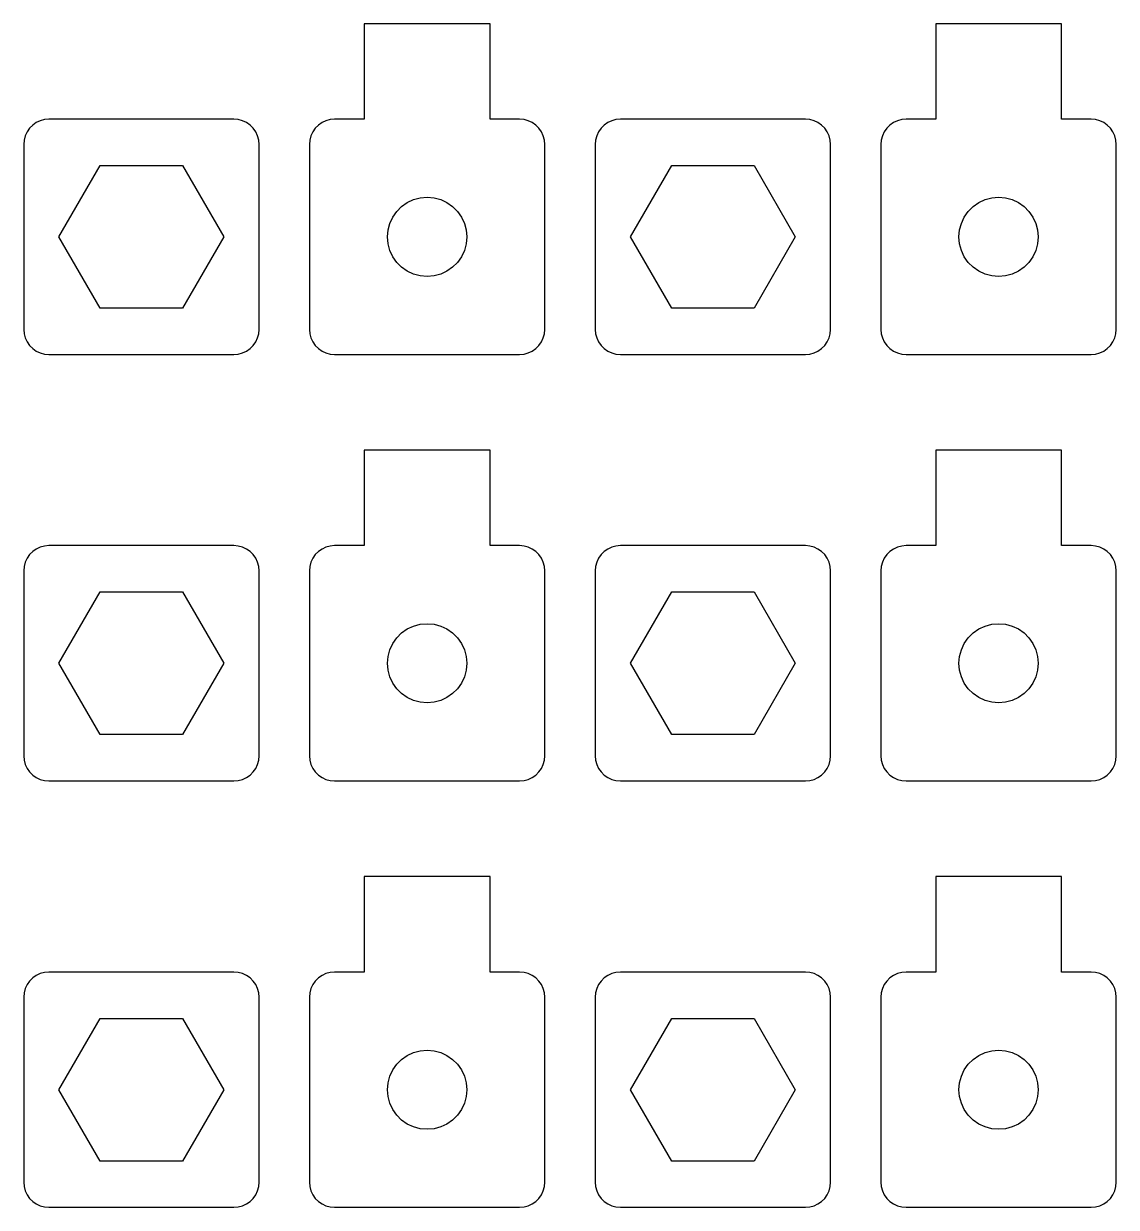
# Model space of a CAD drawing. Header units: metres. Extents: x -55 to 408, y -340 to 55.
# Drawn here: x -8.71 to 34.71, y -256.06 to -209 of the extents above; entities that cross this region are included whole.
import ezdxf

# ---------------------------------------------------------------- set-up
doc = ezdxf.new("R2010")
doc.units = ezdxf.units.M

msp = doc.modelspace()

# ---------------------------------------------------------------- linework, layer by layer
for p, q in [((9.82346, -209), (4.82346, -209)), ((4.82346, -209), (4.82346, -212.8)), ((9.82346, -212.8), (9.82346, -209)), ((32.5296, -209), (27.5296, -209)), ((27.5296, -209), (27.5296, -212.8)), ((32.5296, -212.8), (32.5296, -209)), ((-8.47218, -213.157), (-8.57216, -213.3)), ((-8.34892, -213.034), (-8.47218, -213.157)), ((-8.20613, -212.934), (-8.34892, -213.034)), ((-8.04816, -212.86), (-8.20613, -212.934)), ((-7.87978, -212.815), (-8.04816, -212.86)), ((-7.70613, -212.8), (-7.87978, -212.815)), ((-0.35307, -212.8), (-7.70613, -212.8)), ((-0.17943, -212.815), (-0.35307, -212.8)), ((-0.01105, -212.86), (-0.17943, -212.815)), ((0.14691, -212.934), (-0.01105, -212.86)), ((0.2897, -213.034), (0.14691, -212.934)), ((0.41296, -213.157), (0.2897, -213.034)), ((0.51294, -213.3), (0.41296, -213.157)), ((2.88087, -213.157), (2.7809, -213.3)), ((3.00414, -213.034), (2.88087, -213.157)), ((3.14693, -212.934), (3.00414, -213.034)), ((3.3049, -212.86), (3.14693, -212.934)), ((3.47328, -212.815), (3.3049, -212.86)), ((3.64693, -212.8), (3.47328, -212.815)), ((4.82346, -212.8), (3.64693, -212.8)), ((11, -212.8), (9.82346, -212.8)), ((11.1736, -212.815), (11, -212.8)), ((11.342, -212.86), (11.1736, -212.815)), ((11.5, -212.934), (11.342, -212.86)), ((11.6428, -213.034), (11.5, -212.934)), ((11.766, -213.157), (11.6428, -213.034)), ((11.866, -213.3), (11.766, -213.157)), ((14.2339, -213.157), (14.134, -213.3)), ((14.3572, -213.034), (14.2339, -213.157)), ((14.5, -212.934), (14.3572, -213.034)), ((14.658, -212.86), (14.5, -212.934)), ((14.8264, -212.815), (14.658, -212.86)), ((15, -212.8), (14.8264, -212.815)), ((22.3531, -212.8), (15, -212.8)), ((22.5267, -212.815), (22.3531, -212.8)), ((22.6951, -212.86), (22.5267, -212.815)), ((22.8531, -212.934), (22.6951, -212.86)), ((22.9958, -213.034), (22.8531, -212.934)), ((23.1191, -213.157), (22.9958, -213.034)), ((23.2191, -213.3), (23.1191, -213.157)), ((25.587, -213.157), (25.487, -213.3)), ((25.7103, -213.034), (25.587, -213.157)), ((25.8531, -212.934), (25.7103, -213.034)), ((26.011, -212.86), (25.8531, -212.934)), ((26.1794, -212.815), (26.011, -212.86)), ((26.3531, -212.8), (26.1794, -212.815)), ((27.5296, -212.8), (26.3531, -212.8)), ((33.7061, -212.8), (32.5296, -212.8)), ((33.8798, -212.815), (33.7061, -212.8)), ((34.0482, -212.86), (33.8798, -212.815)), ((34.2061, -212.934), (34.0482, -212.86)), ((34.3489, -213.034), (34.2061, -212.934)), ((34.4722, -213.157), (34.3489, -213.034)), ((34.5722, -213.3), (34.4722, -213.157)), ((-8.69093, -213.626), (-8.70613, -213.8)), ((-8.64583, -213.458), (-8.69093, -213.626)), ((-8.57216, -213.3), (-8.64583, -213.458)), ((0.58661, -213.458), (0.51294, -213.3)), ((0.63171, -213.626), (0.58661, -213.458)), ((0.64691, -213.8), (0.63171, -213.626)), ((2.66212, -213.626), (2.64693, -213.8)), ((2.70723, -213.458), (2.66212, -213.626)), ((2.7809, -213.3), (2.70723, -213.458)), ((11.9397, -213.458), (11.866, -213.3)), ((11.9848, -213.626), (11.9397, -213.458)), ((12, -213.8), (11.9848, -213.626)), ((14.0152, -213.626), (14, -213.8)), ((14.0603, -213.458), (14.0152, -213.626)), ((14.134, -213.3), (14.0603, -213.458)), ((23.2928, -213.458), (23.2191, -213.3)), ((23.3379, -213.626), (23.2928, -213.458)), ((23.3531, -213.8), (23.3379, -213.626)), ((25.3683, -213.626), (25.3531, -213.8)), ((25.4134, -213.458), (25.3683, -213.626)), ((25.487, -213.3), (25.4134, -213.458)), ((34.6458, -213.458), (34.5722, -213.3)), ((34.6909, -213.626), (34.6458, -213.458)), ((34.7061, -213.8), (34.6909, -213.626)), ((-8.70613, -213.8), (-8.70613, -221.153)), ((0.64691, -221.153), (0.64691, -213.8)), ((2.64693, -213.8), (2.64693, -221.153)), ((12, -221.153), (12, -213.8)), ((14, -213.8), (14, -221.153)), ((23.3531, -221.153), (23.3531, -213.8)), ((25.3531, -213.8), (25.3531, -221.153)), ((34.7061, -221.153), (34.7061, -213.8)), ((-7.30318, -217.477), (-5.66638, -214.642)), ((-5.66638, -214.642), (-2.39282, -214.642)), ((-2.39282, -214.642), (-0.75603, -217.477)), ((15.403, -217.477), (17.0397, -214.642)), ((17.0397, -214.642), (20.3133, -214.642)), ((20.3133, -214.642), (21.9501, -217.477)), ((6.53596, -216.113), (6.78477, -215.997)), ((6.78477, -215.997), (7.04997, -215.925)), ((7.04997, -215.925), (7.32346, -215.902)), ((7.32346, -215.902), (7.59694, -215.925)), ((7.59694, -215.925), (7.86214, -215.997)), ((7.86214, -215.997), (8.11095, -216.113)), ((29.2421, -216.113), (29.4909, -215.997)), ((29.4909, -215.997), (29.7561, -215.925)), ((29.7561, -215.925), (30.0296, -215.902)), ((30.0296, -215.902), (30.3031, -215.925)), ((30.3031, -215.925), (30.5683, -215.997)), ((30.5683, -215.997), (30.8171, -216.113)), ((5.95947, -216.689), (6.11694, -216.464)), ((6.11694, -216.464), (6.31107, -216.27)), ((6.31107, -216.27), (6.53596, -216.113)), ((8.11095, -216.113), (8.33585, -216.27)), ((8.33585, -216.27), (8.52997, -216.464)), ((8.52997, -216.464), (8.68744, -216.689)), ((28.6656, -216.689), (28.8231, -216.464)), ((28.8231, -216.464), (29.0172, -216.27)), ((29.0172, -216.27), (29.2421, -216.113)), ((30.8171, -216.113), (31.042, -216.27)), ((31.042, -216.27), (31.2361, -216.464)), ((31.2361, -216.464), (31.3936, -216.689)), ((5.77238, -217.203), (5.84344, -216.938)), ((5.84344, -216.938), (5.95947, -216.689)), ((8.68744, -216.689), (8.80347, -216.938)), ((8.80347, -216.938), (8.87453, -217.203)), ((28.4785, -217.203), (28.5496, -216.938)), ((28.5496, -216.938), (28.6656, -216.689)), ((31.3936, -216.689), (31.5096, -216.938)), ((31.5096, -216.938), (31.5807, -217.203)), ((5.74846, -217.477), (5.77238, -217.203)), ((8.87453, -217.203), (8.89845, -217.477)), ((28.4546, -217.477), (28.4785, -217.203)), ((31.5807, -217.203), (31.6046, -217.477)), ((-5.66638, -220.312), (-7.30318, -217.477)), ((-0.75603, -217.477), (-2.39282, -220.312)), ((5.77238, -217.75), (5.74846, -217.477)), ((5.84344, -218.015), (5.77238, -217.75)), ((8.87453, -217.75), (8.80347, -218.015)), ((8.89845, -217.477), (8.87453, -217.75)), ((17.0397, -220.312), (15.403, -217.477)), ((21.9501, -217.477), (20.3133, -220.312)), ((28.4785, -217.75), (28.4546, -217.477)), ((28.5496, -218.015), (28.4785, -217.75)), ((31.5807, -217.75), (31.5096, -218.015)), ((31.6046, -217.477), (31.5807, -217.75)), ((5.95947, -218.264), (5.84344, -218.015)), ((6.11694, -218.489), (5.95947, -218.264)), ((8.68744, -218.264), (8.52997, -218.489)), ((8.80347, -218.015), (8.68744, -218.264)), ((28.6656, -218.264), (28.5496, -218.015)), ((28.8231, -218.489), (28.6656, -218.264)), ((31.3936, -218.264), (31.2361, -218.489)), ((31.5096, -218.015), (31.3936, -218.264)), ((6.31107, -218.683), (6.11694, -218.489)), ((6.53596, -218.84), (6.31107, -218.683)), ((8.33585, -218.683), (8.11095, -218.84)), ((8.52997, -218.489), (8.33585, -218.683)), ((29.0172, -218.683), (28.8231, -218.489)), ((29.2421, -218.84), (29.0172, -218.683)), ((31.042, -218.683), (30.8171, -218.84)), ((31.2361, -218.489), (31.042, -218.683)), ((6.78477, -218.957), (6.53596, -218.84)), ((7.04997, -219.028), (6.78477, -218.957)), ((7.32346, -219.052), (7.04997, -219.028)), ((7.59694, -219.028), (7.32346, -219.052)), ((7.86214, -218.957), (7.59694, -219.028)), ((8.11095, -218.84), (7.86214, -218.957)), ((29.4909, -218.957), (29.2421, -218.84)), ((29.7561, -219.028), (29.4909, -218.957)), ((30.0296, -219.052), (29.7561, -219.028)), ((30.3031, -219.028), (30.0296, -219.052)), ((30.5683, -218.957), (30.3031, -219.028)), ((30.8171, -218.84), (30.5683, -218.957)), ((-2.39282, -220.312), (-5.66638, -220.312)), ((20.3133, -220.312), (17.0397, -220.312)), ((-8.70613, -221.153), (-8.69093, -221.327)), ((0.63171, -221.327), (0.64691, -221.153)), ((2.64693, -221.153), (2.66212, -221.327)), ((11.9848, -221.327), (12, -221.153)), ((14, -221.153), (14.0152, -221.327)), ((23.3379, -221.327), (23.3531, -221.153)), ((25.3531, -221.153), (25.3683, -221.327)), ((34.6909, -221.327), (34.7061, -221.153)), ((-8.69093, -221.327), (-8.64583, -221.495)), ((-8.64583, -221.495), (-8.57216, -221.653)), ((0.51294, -221.653), (0.58661, -221.495)), ((0.58661, -221.495), (0.63171, -221.327)), ((2.66212, -221.327), (2.70723, -221.495)), ((2.70723, -221.495), (2.7809, -221.653)), ((11.866, -221.653), (11.9397, -221.495)), ((11.9397, -221.495), (11.9848, -221.327)), ((14.0152, -221.327), (14.0603, -221.495)), ((14.0603, -221.495), (14.134, -221.653)), ((23.2191, -221.653), (23.2928, -221.495)), ((23.2928, -221.495), (23.3379, -221.327)), ((25.3683, -221.327), (25.4134, -221.495)), ((25.4134, -221.495), (25.487, -221.653)), ((34.5722, -221.653), (34.6458, -221.495)), ((34.6458, -221.495), (34.6909, -221.327)), ((-8.57216, -221.653), (-8.47218, -221.796)), ((-8.47218, -221.796), (-8.34892, -221.919)), ((-8.34892, -221.919), (-8.20613, -222.019)), ((-8.20613, -222.019), (-8.04816, -222.093)), ((-8.04816, -222.093), (-7.87978, -222.138)), ((-0.17943, -222.138), (-0.01105, -222.093)), ((-0.01105, -222.093), (0.14691, -222.019)), ((0.14691, -222.019), (0.2897, -221.919)), ((0.2897, -221.919), (0.41296, -221.796)), ((0.41296, -221.796), (0.51294, -221.653)), ((2.7809, -221.653), (2.88087, -221.796)), ((2.88087, -221.796), (3.00414, -221.919)), ((3.00414, -221.919), (3.14693, -222.019)), ((3.14693, -222.019), (3.3049, -222.093)), ((3.3049, -222.093), (3.47328, -222.138)), ((11.1736, -222.138), (11.342, -222.093)), ((11.342, -222.093), (11.5, -222.019)), ((11.5, -222.019), (11.6428, -221.919)), ((11.6428, -221.919), (11.766, -221.796)), ((11.766, -221.796), (11.866, -221.653)), ((14.134, -221.653), (14.2339, -221.796)), ((14.2339, -221.796), (14.3572, -221.919)), ((14.3572, -221.919), (14.5, -222.019)), ((14.5, -222.019), (14.658, -222.093)), ((14.658, -222.093), (14.8264, -222.138)), ((22.5267, -222.138), (22.6951, -222.093)), ((22.6951, -222.093), (22.8531, -222.019)), ((22.8531, -222.019), (22.9958, -221.919)), ((22.9958, -221.919), (23.1191, -221.796)), ((23.1191, -221.796), (23.2191, -221.653)), ((25.487, -221.653), (25.587, -221.796)), ((25.587, -221.796), (25.7103, -221.919)), ((25.7103, -221.919), (25.8531, -222.019)), ((25.8531, -222.019), (26.011, -222.093)), ((26.011, -222.093), (26.1794, -222.138)), ((33.8798, -222.138), (34.0482, -222.093)), ((34.0482, -222.093), (34.2061, -222.019)), ((34.2061, -222.019), (34.3489, -221.919)), ((34.3489, -221.919), (34.4722, -221.796)), ((34.4722, -221.796), (34.5722, -221.653)), ((-7.87978, -222.138), (-7.70613, -222.153)), ((-7.70613, -222.153), (-0.35307, -222.153)), ((-0.35307, -222.153), (-0.17943, -222.138)), ((3.47328, -222.138), (3.64693, -222.153)), ((3.64693, -222.153), (11, -222.153)), ((11, -222.153), (11.1736, -222.138)), ((14.8264, -222.138), (15, -222.153)), ((15, -222.153), (22.3531, -222.153)), ((22.3531, -222.153), (22.5267, -222.138)), ((26.1794, -222.138), (26.3531, -222.153)), ((26.3531, -222.153), (33.7061, -222.153)), ((33.7061, -222.153), (33.8798, -222.138)), ((9.82346, -225.953), (4.82346, -225.953)), ((4.82346, -225.953), (4.82346, -229.753)), ((9.82346, -229.753), (9.82346, -225.953)), ((32.5296, -225.953), (27.5296, -225.953)), ((27.5296, -225.953), (27.5296, -229.753)), ((32.5296, -229.753), (32.5296, -225.953)), ((-8.47218, -230.11), (-8.57216, -230.253)), ((-8.34892, -229.987), (-8.47218, -230.11)), ((-8.20613, -229.887), (-8.34892, -229.987)), ((-8.04816, -229.813), (-8.20613, -229.887)), ((-7.87978, -229.768), (-8.04816, -229.813)), ((-7.70613, -229.753), (-7.87978, -229.768)), ((-0.35307, -229.753), (-7.70613, -229.753)), ((-0.17943, -229.768), (-0.35307, -229.753)), ((-0.01105, -229.813), (-0.17943, -229.768)), ((0.14691, -229.887), (-0.01105, -229.813)), ((0.2897, -229.987), (0.14691, -229.887)), ((0.41296, -230.11), (0.2897, -229.987)), ((0.51294, -230.253), (0.41296, -230.11)), ((2.88087, -230.11), (2.7809, -230.253)), ((3.00414, -229.987), (2.88087, -230.11)), ((3.14693, -229.887), (3.00414, -229.987)), ((3.3049, -229.813), (3.14693, -229.887)), ((3.47328, -229.768), (3.3049, -229.813)), ((3.64693, -229.753), (3.47328, -229.768)), ((4.82346, -229.753), (3.64693, -229.753)), ((11, -229.753), (9.82346, -229.753)), ((11.1736, -229.768), (11, -229.753)), ((11.342, -229.813), (11.1736, -229.768)), ((11.5, -229.887), (11.342, -229.813)), ((11.6428, -229.987), (11.5, -229.887)), ((11.766, -230.11), (11.6428, -229.987)), ((11.866, -230.253), (11.766, -230.11)), ((14.2339, -230.11), (14.134, -230.253)), ((14.3572, -229.987), (14.2339, -230.11)), ((14.5, -229.887), (14.3572, -229.987)), ((14.658, -229.813), (14.5, -229.887)), ((14.8264, -229.768), (14.658, -229.813)), ((15, -229.753), (14.8264, -229.768)), ((22.3531, -229.753), (15, -229.753)), ((22.5267, -229.768), (22.3531, -229.753)), ((22.6951, -229.813), (22.5267, -229.768)), ((22.8531, -229.887), (22.6951, -229.813)), ((22.9958, -229.987), (22.8531, -229.887)), ((23.1191, -230.11), (22.9958, -229.987)), ((23.2191, -230.253), (23.1191, -230.11)), ((25.587, -230.11), (25.487, -230.253)), ((25.7103, -229.987), (25.587, -230.11)), ((25.8531, -229.887), (25.7103, -229.987)), ((26.011, -229.813), (25.8531, -229.887)), ((26.1794, -229.768), (26.011, -229.813)), ((26.3531, -229.753), (26.1794, -229.768)), ((27.5296, -229.753), (26.3531, -229.753)), ((33.7061, -229.753), (32.5296, -229.753)), ((33.8798, -229.768), (33.7061, -229.753)), ((34.0482, -229.813), (33.8798, -229.768)), ((34.2061, -229.887), (34.0482, -229.813)), ((34.3489, -229.987), (34.2061, -229.887)), ((34.4722, -230.11), (34.3489, -229.987)), ((34.5722, -230.253), (34.4722, -230.11)), ((-8.69093, -230.579), (-8.70613, -230.753)), ((-8.64583, -230.411), (-8.69093, -230.579)), ((-8.57216, -230.253), (-8.64583, -230.411)), ((0.58661, -230.411), (0.51294, -230.253)), ((0.63171, -230.579), (0.58661, -230.411)), ((0.64691, -230.753), (0.63171, -230.579)), ((2.66212, -230.579), (2.64693, -230.753)), ((2.70723, -230.411), (2.66212, -230.579)), ((2.7809, -230.253), (2.70723, -230.411)), ((11.9397, -230.411), (11.866, -230.253)), ((11.9848, -230.579), (11.9397, -230.411)), ((12, -230.753), (11.9848, -230.579)), ((14.0152, -230.579), (14, -230.753)), ((14.0603, -230.411), (14.0152, -230.579)), ((14.134, -230.253), (14.0603, -230.411)), ((23.2928, -230.411), (23.2191, -230.253)), ((23.3379, -230.579), (23.2928, -230.411)), ((23.3531, -230.753), (23.3379, -230.579)), ((25.3683, -230.579), (25.3531, -230.753)), ((25.4134, -230.411), (25.3683, -230.579)), ((25.487, -230.253), (25.4134, -230.411)), ((34.6458, -230.411), (34.5722, -230.253)), ((34.6909, -230.579), (34.6458, -230.411)), ((34.7061, -230.753), (34.6909, -230.579)), ((-8.70613, -230.753), (-8.70613, -238.106)), ((0.64691, -238.106), (0.64691, -230.753)), ((2.64693, -230.753), (2.64693, -238.106)), ((12, -238.106), (12, -230.753)), ((14, -230.753), (14, -238.106)), ((23.3531, -238.106), (23.3531, -230.753)), ((25.3531, -230.753), (25.3531, -238.106)), ((34.7061, -238.106), (34.7061, -230.753)), ((-7.30318, -234.43), (-5.66638, -231.595)), ((-5.66638, -231.595), (-2.39282, -231.595)), ((-2.39282, -231.595), (-0.75603, -234.43)), ((15.403, -234.43), (17.0397, -231.595)), ((17.0397, -231.595), (20.3133, -231.595)), ((20.3133, -231.595), (21.9501, -234.43)), ((6.78477, -232.95), (7.04997, -232.879)), ((7.04997, -232.879), (7.32346, -232.855)), ((7.32346, -232.855), (7.59694, -232.879)), ((7.59694, -232.879), (7.86214, -232.95)), ((29.4909, -232.95), (29.7561, -232.879)), ((29.7561, -232.879), (30.0296, -232.855)), ((30.0296, -232.855), (30.3031, -232.879)), ((30.3031, -232.879), (30.5683, -232.95)), ((6.11694, -233.417), (6.31107, -233.223)), ((6.31107, -233.223), (6.53596, -233.066)), ((6.53596, -233.066), (6.78477, -232.95)), ((7.86214, -232.95), (8.11095, -233.066)), ((8.11095, -233.066), (8.33585, -233.223)), ((8.33585, -233.223), (8.52997, -233.417)), ((28.8231, -233.417), (29.0172, -233.223)), ((29.0172, -233.223), (29.2421, -233.066)), ((29.2421, -233.066), (29.4909, -232.95)), ((30.5683, -232.95), (30.8171, -233.066)), ((30.8171, -233.066), (31.042, -233.223)), ((31.042, -233.223), (31.2361, -233.417)), ((5.84344, -233.891), (5.95947, -233.642)), ((5.95947, -233.642), (6.11694, -233.417)), ((8.52997, -233.417), (8.68744, -233.642)), ((8.68744, -233.642), (8.80347, -233.891)), ((28.5496, -233.891), (28.6656, -233.642)), ((28.6656, -233.642), (28.8231, -233.417)), ((31.2361, -233.417), (31.3936, -233.642)), ((31.3936, -233.642), (31.5096, -233.891)), ((5.74846, -234.43), (5.77238, -234.156)), ((5.77238, -234.156), (5.84344, -233.891)), ((8.80347, -233.891), (8.87453, -234.156)), ((8.87453, -234.156), (8.89845, -234.43)), ((28.4546, -234.43), (28.4785, -234.156)), ((28.4785, -234.156), (28.5496, -233.891)), ((31.5096, -233.891), (31.5807, -234.156)), ((31.5807, -234.156), (31.6046, -234.43)), ((-5.66638, -237.265), (-7.30318, -234.43)), ((-0.75603, -234.43), (-2.39282, -237.265)), ((5.77238, -234.703), (5.74846, -234.43)), ((5.84344, -234.968), (5.77238, -234.703)), ((8.87453, -234.703), (8.80347, -234.968)), ((8.89845, -234.43), (8.87453, -234.703)), ((17.0397, -237.265), (15.403, -234.43)), ((21.9501, -234.43), (20.3133, -237.265)), ((28.4785, -234.703), (28.4546, -234.43)), ((28.5496, -234.968), (28.4785, -234.703)), ((31.5807, -234.703), (31.5096, -234.968)), ((31.6046, -234.43), (31.5807, -234.703)), ((5.95947, -235.217), (5.84344, -234.968)), ((6.11694, -235.442), (5.95947, -235.217)), ((8.68744, -235.217), (8.52997, -235.442)), ((8.80347, -234.968), (8.68744, -235.217)), ((28.6656, -235.217), (28.5496, -234.968)), ((28.8231, -235.442), (28.6656, -235.217)), ((31.3936, -235.217), (31.2361, -235.442)), ((31.5096, -234.968), (31.3936, -235.217)), ((6.31107, -235.636), (6.11694, -235.442)), ((6.53596, -235.794), (6.31107, -235.636)), ((8.33585, -235.636), (8.11095, -235.794)), ((8.52997, -235.442), (8.33585, -235.636)), ((29.0172, -235.636), (28.8231, -235.442)), ((29.2421, -235.794), (29.0172, -235.636)), ((31.042, -235.636), (30.8171, -235.794)), ((31.2361, -235.442), (31.042, -235.636)), ((6.78477, -235.91), (6.53596, -235.794)), ((7.04997, -235.981), (6.78477, -235.91)), ((7.32346, -236.005), (7.04997, -235.981)), ((7.59694, -235.981), (7.32346, -236.005)), ((7.86214, -235.91), (7.59694, -235.981)), ((8.11095, -235.794), (7.86214, -235.91)), ((29.4909, -235.91), (29.2421, -235.794)), ((29.7561, -235.981), (29.4909, -235.91)), ((30.0296, -236.005), (29.7561, -235.981)), ((30.3031, -235.981), (30.0296, -236.005)), ((30.5683, -235.91), (30.3031, -235.981)), ((30.8171, -235.794), (30.5683, -235.91)), ((-2.39282, -237.265), (-5.66638, -237.265)), ((20.3133, -237.265), (17.0397, -237.265)), ((-8.70613, -238.106), (-8.69093, -238.28)), ((0.63171, -238.28), (0.64691, -238.106)), ((2.64693, -238.106), (2.66212, -238.28)), ((11.9848, -238.28), (12, -238.106)), ((14, -238.106), (14.0152, -238.28)), ((23.3379, -238.28), (23.3531, -238.106)), ((25.3531, -238.106), (25.3683, -238.28)), ((34.6909, -238.28), (34.7061, -238.106)), ((-8.69093, -238.28), (-8.64583, -238.448)), ((-8.64583, -238.448), (-8.57216, -238.606)), ((0.51294, -238.606), (0.58661, -238.448)), ((0.58661, -238.448), (0.63171, -238.28)), ((2.66212, -238.28), (2.70723, -238.448)), ((2.70723, -238.448), (2.7809, -238.606)), ((11.866, -238.606), (11.9397, -238.448)), ((11.9397, -238.448), (11.9848, -238.28)), ((14.0152, -238.28), (14.0603, -238.448)), ((14.0603, -238.448), (14.134, -238.606)), ((23.2191, -238.606), (23.2928, -238.448)), ((23.2928, -238.448), (23.3379, -238.28)), ((25.3683, -238.28), (25.4134, -238.448)), ((25.4134, -238.448), (25.487, -238.606)), ((34.5722, -238.606), (34.6458, -238.448)), ((34.6458, -238.448), (34.6909, -238.28)), ((-8.57216, -238.606), (-8.47218, -238.749)), ((-8.47218, -238.749), (-8.34892, -238.872)), ((-8.34892, -238.872), (-8.20613, -238.972)), ((-8.20613, -238.972), (-8.04816, -239.046)), ((-8.04816, -239.046), (-7.87978, -239.091)), ((-0.17943, -239.091), (-0.01105, -239.046)), ((-0.01105, -239.046), (0.14691, -238.972)), ((0.14691, -238.972), (0.2897, -238.872)), ((0.2897, -238.872), (0.41296, -238.749)), ((0.41296, -238.749), (0.51294, -238.606)), ((2.7809, -238.606), (2.88087, -238.749)), ((2.88087, -238.749), (3.00414, -238.872)), ((3.00414, -238.872), (3.14693, -238.972)), ((3.14693, -238.972), (3.3049, -239.046)), ((3.3049, -239.046), (3.47328, -239.091)), ((11.1736, -239.091), (11.342, -239.046)), ((11.342, -239.046), (11.5, -238.972)), ((11.5, -238.972), (11.6428, -238.872)), ((11.6428, -238.872), (11.766, -238.749)), ((11.766, -238.749), (11.866, -238.606)), ((14.134, -238.606), (14.2339, -238.749)), ((14.2339, -238.749), (14.3572, -238.872)), ((14.3572, -238.872), (14.5, -238.972)), ((14.5, -238.972), (14.658, -239.046)), ((14.658, -239.046), (14.8264, -239.091)), ((22.5267, -239.091), (22.6951, -239.046)), ((22.6951, -239.046), (22.8531, -238.972)), ((22.8531, -238.972), (22.9958, -238.872)), ((22.9958, -238.872), (23.1191, -238.749)), ((23.1191, -238.749), (23.2191, -238.606)), ((25.487, -238.606), (25.587, -238.749)), ((25.587, -238.749), (25.7103, -238.872)), ((25.7103, -238.872), (25.8531, -238.972)), ((25.8531, -238.972), (26.011, -239.046)), ((26.011, -239.046), (26.1794, -239.091)), ((33.8798, -239.091), (34.0482, -239.046)), ((34.0482, -239.046), (34.2061, -238.972)), ((34.2061, -238.972), (34.3489, -238.872)), ((34.3489, -238.872), (34.4722, -238.749)), ((34.4722, -238.749), (34.5722, -238.606)), ((-7.87978, -239.091), (-7.70613, -239.106)), ((-7.70613, -239.106), (-0.35307, -239.106)), ((-0.35307, -239.106), (-0.17943, -239.091)), ((3.47328, -239.091), (3.64693, -239.106)), ((3.64693, -239.106), (11, -239.106)), ((11, -239.106), (11.1736, -239.091)), ((14.8264, -239.091), (15, -239.106)), ((15, -239.106), (22.3531, -239.106)), ((22.3531, -239.106), (22.5267, -239.091)), ((26.1794, -239.091), (26.3531, -239.106)), ((26.3531, -239.106), (33.7061, -239.106)), ((33.7061, -239.106), (33.8798, -239.091)), ((9.82346, -242.906), (4.82346, -242.906)), ((4.82346, -242.906), (4.82346, -246.706)), ((9.82346, -246.706), (9.82346, -242.906)), ((32.5296, -242.906), (27.5296, -242.906)), ((27.5296, -242.906), (27.5296, -246.706)), ((32.5296, -246.706), (32.5296, -242.906)), ((-8.34892, -246.94), (-8.47218, -247.063)), ((-8.20613, -246.84), (-8.34892, -246.94)), ((-8.04816, -246.766), (-8.20613, -246.84)), ((-7.87978, -246.721), (-8.04816, -246.766)), ((-7.70613, -246.706), (-7.87978, -246.721)), ((-0.35307, -246.706), (-7.70613, -246.706)), ((-0.17943, -246.721), (-0.35307, -246.706)), ((-0.01105, -246.766), (-0.17943, -246.721)), ((0.14691, -246.84), (-0.01105, -246.766)), ((0.2897, -246.94), (0.14691, -246.84)), ((0.41296, -247.063), (0.2897, -246.94)), ((3.00414, -246.94), (2.88087, -247.063)), ((3.14693, -246.84), (3.00414, -246.94)), ((3.3049, -246.766), (3.14693, -246.84)), ((3.47328, -246.721), (3.3049, -246.766)), ((3.64693, -246.706), (3.47328, -246.721)), ((4.82346, -246.706), (3.64693, -246.706)), ((11, -246.706), (9.82346, -246.706)), ((11.1736, -246.721), (11, -246.706)), ((11.342, -246.766), (11.1736, -246.721)), ((11.5, -246.84), (11.342, -246.766)), ((11.6428, -246.94), (11.5, -246.84)), ((11.766, -247.063), (11.6428, -246.94)), ((14.3572, -246.94), (14.2339, -247.063)), ((14.5, -246.84), (14.3572, -246.94)), ((14.658, -246.766), (14.5, -246.84)), ((14.8264, -246.721), (14.658, -246.766)), ((15, -246.706), (14.8264, -246.721)), ((22.3531, -246.706), (15, -246.706)), ((22.5267, -246.721), (22.3531, -246.706)), ((22.6951, -246.766), (22.5267, -246.721)), ((22.8531, -246.84), (22.6951, -246.766)), ((22.9958, -246.94), (22.8531, -246.84)), ((23.1191, -247.063), (22.9958, -246.94)), ((25.7103, -246.94), (25.587, -247.063)), ((25.8531, -246.84), (25.7103, -246.94)), ((26.011, -246.766), (25.8531, -246.84)), ((26.1794, -246.721), (26.011, -246.766)), ((26.3531, -246.706), (26.1794, -246.721)), ((27.5296, -246.706), (26.3531, -246.706)), ((33.7061, -246.706), (32.5296, -246.706)), ((33.8798, -246.721), (33.7061, -246.706)), ((34.0482, -246.766), (33.8798, -246.721)), ((34.2061, -246.84), (34.0482, -246.766)), ((34.3489, -246.94), (34.2061, -246.84)), ((34.4722, -247.063), (34.3489, -246.94)), ((-8.64583, -247.364), (-8.69093, -247.533)), ((-8.57216, -247.206), (-8.64583, -247.364)), ((-8.47218, -247.063), (-8.57216, -247.206)), ((0.51294, -247.206), (0.41296, -247.063)), ((0.58661, -247.364), (0.51294, -247.206)), ((0.63171, -247.533), (0.58661, -247.364)), ((2.70723, -247.364), (2.66212, -247.533)), ((2.7809, -247.206), (2.70723, -247.364)), ((2.88087, -247.063), (2.7809, -247.206)), ((11.866, -247.206), (11.766, -247.063)), ((11.9397, -247.364), (11.866, -247.206)), ((11.9848, -247.533), (11.9397, -247.364)), ((14.0603, -247.364), (14.0152, -247.533)), ((14.134, -247.206), (14.0603, -247.364)), ((14.2339, -247.063), (14.134, -247.206)), ((23.2191, -247.206), (23.1191, -247.063)), ((23.2928, -247.364), (23.2191, -247.206)), ((23.3379, -247.533), (23.2928, -247.364)), ((25.4134, -247.364), (25.3683, -247.533)), ((25.487, -247.206), (25.4134, -247.364)), ((25.587, -247.063), (25.487, -247.206)), ((34.5722, -247.206), (34.4722, -247.063)), ((34.6458, -247.364), (34.5722, -247.206)), ((34.6909, -247.533), (34.6458, -247.364)), ((-8.69093, -247.533), (-8.70613, -247.706)), ((-8.70613, -247.706), (-8.70613, -255.059)), ((0.64691, -247.706), (0.63171, -247.533)), ((0.64691, -255.059), (0.64691, -247.706)), ((2.66212, -247.533), (2.64693, -247.706)), ((2.64693, -247.706), (2.64693, -255.059)), ((12, -247.706), (11.9848, -247.533)), ((12, -255.059), (12, -247.706)), ((14.0152, -247.533), (14, -247.706)), ((14, -247.706), (14, -255.059)), ((23.3531, -247.706), (23.3379, -247.533)), ((23.3531, -255.059), (23.3531, -247.706)), ((25.3683, -247.533), (25.3531, -247.706)), ((25.3531, -247.706), (25.3531, -255.059)), ((34.7061, -247.706), (34.6909, -247.533)), ((34.7061, -255.059), (34.7061, -247.706)), ((-7.30318, -251.383), (-5.66638, -248.548)), ((-5.66638, -248.548), (-2.39282, -248.548)), ((-2.39282, -248.548), (-0.75603, -251.383)), ((15.403, -251.383), (17.0397, -248.548)), ((17.0397, -248.548), (20.3133, -248.548)), ((20.3133, -248.548), (21.9501, -251.383)), ((6.78477, -249.903), (7.04997, -249.832)), ((7.04997, -249.832), (7.32346, -249.808)), ((7.32346, -249.808), (7.59694, -249.832)), ((7.59694, -249.832), (7.86214, -249.903)), ((29.4909, -249.903), (29.7561, -249.832)), ((29.7561, -249.832), (30.0296, -249.808)), ((30.0296, -249.808), (30.3031, -249.832)), ((30.3031, -249.832), (30.5683, -249.903)), ((6.11694, -250.37), (6.31107, -250.176)), ((6.31107, -250.176), (6.53596, -250.019)), ((6.53596, -250.019), (6.78477, -249.903)), ((7.86214, -249.903), (8.11095, -250.019)), ((8.11095, -250.019), (8.33585, -250.176)), ((8.33585, -250.176), (8.52997, -250.37)), ((28.8231, -250.37), (29.0172, -250.176)), ((29.0172, -250.176), (29.2421, -250.019)), ((29.2421, -250.019), (29.4909, -249.903)), ((30.5683, -249.903), (30.8171, -250.019)), ((30.8171, -250.019), (31.042, -250.176)), ((31.042, -250.176), (31.2361, -250.37)), ((5.84344, -250.844), (5.95947, -250.595)), ((5.95947, -250.595), (6.11694, -250.37)), ((8.52997, -250.37), (8.68744, -250.595)), ((8.68744, -250.595), (8.80347, -250.844)), ((28.5496, -250.844), (28.6656, -250.595)), ((28.6656, -250.595), (28.8231, -250.37)), ((31.2361, -250.37), (31.3936, -250.595)), ((31.3936, -250.595), (31.5096, -250.844)), ((5.74846, -251.383), (5.77238, -251.109)), ((5.77238, -251.109), (5.84344, -250.844)), ((8.80347, -250.844), (8.87453, -251.109)), ((8.87453, -251.109), (8.89845, -251.383)), ((28.4546, -251.383), (28.4785, -251.109)), ((28.4785, -251.109), (28.5496, -250.844)), ((31.5096, -250.844), (31.5807, -251.109)), ((31.5807, -251.109), (31.6046, -251.383)), ((-5.66638, -254.218), (-7.30318, -251.383)), ((-0.75603, -251.383), (-2.39282, -254.218)), ((5.77238, -251.656), (5.74846, -251.383)), ((5.84344, -251.921), (5.77238, -251.656)), ((8.87453, -251.656), (8.80347, -251.921)), ((8.89845, -251.383), (8.87453, -251.656)), ((17.0397, -254.218), (15.403, -251.383)), ((21.9501, -251.383), (20.3133, -254.218)), ((28.4785, -251.656), (28.4546, -251.383)), ((28.5496, -251.921), (28.4785, -251.656)), ((31.5807, -251.656), (31.5096, -251.921)), ((31.6046, -251.383), (31.5807, -251.656)), ((5.95947, -252.17), (5.84344, -251.921)), ((6.11694, -252.395), (5.95947, -252.17)), ((8.68744, -252.17), (8.52997, -252.395)), ((8.80347, -251.921), (8.68744, -252.17)), ((28.6656, -252.17), (28.5496, -251.921)), ((28.8231, -252.395), (28.6656, -252.17)), ((31.3936, -252.17), (31.2361, -252.395)), ((31.5096, -251.921), (31.3936, -252.17)), ((6.31107, -252.589), (6.11694, -252.395)), ((6.53596, -252.747), (6.31107, -252.589)), ((8.33585, -252.589), (8.11095, -252.747)), ((8.52997, -252.395), (8.33585, -252.589)), ((29.0172, -252.589), (28.8231, -252.395)), ((29.2421, -252.747), (29.0172, -252.589)), ((31.042, -252.589), (30.8171, -252.747)), ((31.2361, -252.395), (31.042, -252.589)), ((6.78477, -252.863), (6.53596, -252.747)), ((7.04997, -252.934), (6.78477, -252.863)), ((7.32346, -252.958), (7.04997, -252.934)), ((7.59694, -252.934), (7.32346, -252.958)), ((7.86214, -252.863), (7.59694, -252.934)), ((8.11095, -252.747), (7.86214, -252.863)), ((29.4909, -252.863), (29.2421, -252.747)), ((29.7561, -252.934), (29.4909, -252.863)), ((30.0296, -252.958), (29.7561, -252.934)), ((30.3031, -252.934), (30.0296, -252.958)), ((30.5683, -252.863), (30.3031, -252.934)), ((30.8171, -252.747), (30.5683, -252.863)), ((-2.39282, -254.218), (-5.66638, -254.218)), ((20.3133, -254.218), (17.0397, -254.218)), ((-8.70613, -255.059), (-8.69093, -255.233)), ((0.63171, -255.233), (0.64691, -255.059)), ((2.64693, -255.059), (2.66212, -255.233)), ((11.9848, -255.233), (12, -255.059)), ((14, -255.059), (14.0152, -255.233)), ((23.3379, -255.233), (23.3531, -255.059)), ((25.3531, -255.059), (25.3683, -255.233)), ((34.6909, -255.233), (34.7061, -255.059)), ((-8.69093, -255.233), (-8.64583, -255.401)), ((-8.64583, -255.401), (-8.57216, -255.559)), ((0.51294, -255.559), (0.58661, -255.401)), ((0.58661, -255.401), (0.63171, -255.233)), ((2.66212, -255.233), (2.70723, -255.401)), ((2.70723, -255.401), (2.7809, -255.559)), ((11.866, -255.559), (11.9397, -255.401)), ((11.9397, -255.401), (11.9848, -255.233)), ((14.0152, -255.233), (14.0603, -255.401)), ((14.0603, -255.401), (14.134, -255.559)), ((23.2191, -255.559), (23.2928, -255.401)), ((23.2928, -255.401), (23.3379, -255.233)), ((25.3683, -255.233), (25.4134, -255.401)), ((25.4134, -255.401), (25.487, -255.559)), ((34.5722, -255.559), (34.6458, -255.401)), ((34.6458, -255.401), (34.6909, -255.233)), ((-8.57216, -255.559), (-8.47218, -255.702)), ((-8.47218, -255.702), (-8.34892, -255.825)), ((-8.34892, -255.825), (-8.20613, -255.925)), ((-8.20613, -255.925), (-8.04816, -255.999)), ((-8.04816, -255.999), (-7.87978, -256.044)), ((-0.17943, -256.044), (-0.01105, -255.999)), ((-0.01105, -255.999), (0.14691, -255.925)), ((0.14691, -255.925), (0.2897, -255.825)), ((0.2897, -255.825), (0.41296, -255.702)), ((0.41296, -255.702), (0.51294, -255.559)), ((2.7809, -255.559), (2.88087, -255.702)), ((2.88087, -255.702), (3.00414, -255.825)), ((3.00414, -255.825), (3.14693, -255.925)), ((3.14693, -255.925), (3.3049, -255.999)), ((3.3049, -255.999), (3.47328, -256.044)), ((11.1736, -256.044), (11.342, -255.999)), ((11.342, -255.999), (11.5, -255.925)), ((11.5, -255.925), (11.6428, -255.825)), ((11.6428, -255.825), (11.766, -255.702)), ((11.766, -255.702), (11.866, -255.559)), ((14.134, -255.559), (14.2339, -255.702)), ((14.2339, -255.702), (14.3572, -255.825)), ((14.3572, -255.825), (14.5, -255.925)), ((14.5, -255.925), (14.658, -255.999)), ((14.658, -255.999), (14.8264, -256.044)), ((22.5267, -256.044), (22.6951, -255.999)), ((22.6951, -255.999), (22.8531, -255.925)), ((22.8531, -255.925), (22.9958, -255.825)), ((22.9958, -255.825), (23.1191, -255.702)), ((23.1191, -255.702), (23.2191, -255.559)), ((25.487, -255.559), (25.587, -255.702)), ((25.587, -255.702), (25.7103, -255.825)), ((25.7103, -255.825), (25.8531, -255.925)), ((25.8531, -255.925), (26.011, -255.999)), ((26.011, -255.999), (26.1794, -256.044)), ((33.8798, -256.044), (34.0482, -255.999)), ((34.0482, -255.999), (34.2061, -255.925)), ((34.2061, -255.925), (34.3489, -255.825)), ((34.3489, -255.825), (34.4722, -255.702)), ((34.4722, -255.702), (34.5722, -255.559)), ((-7.87978, -256.044), (-7.70613, -256.059)), ((-7.70613, -256.059), (-0.35307, -256.059)), ((-0.35307, -256.059), (-0.17943, -256.044)), ((3.47328, -256.044), (3.64693, -256.059)), ((3.64693, -256.059), (11, -256.059)), ((11, -256.059), (11.1736, -256.044)), ((14.8264, -256.044), (15, -256.059)), ((15, -256.059), (22.3531, -256.059)), ((22.3531, -256.059), (22.5267, -256.044)), ((26.1794, -256.044), (26.3531, -256.059)), ((26.3531, -256.059), (33.7061, -256.059)), ((33.7061, -256.059), (33.8798, -256.044))]:
    msp.add_line(p, q)

doc.saveas('drawing.dxf')
